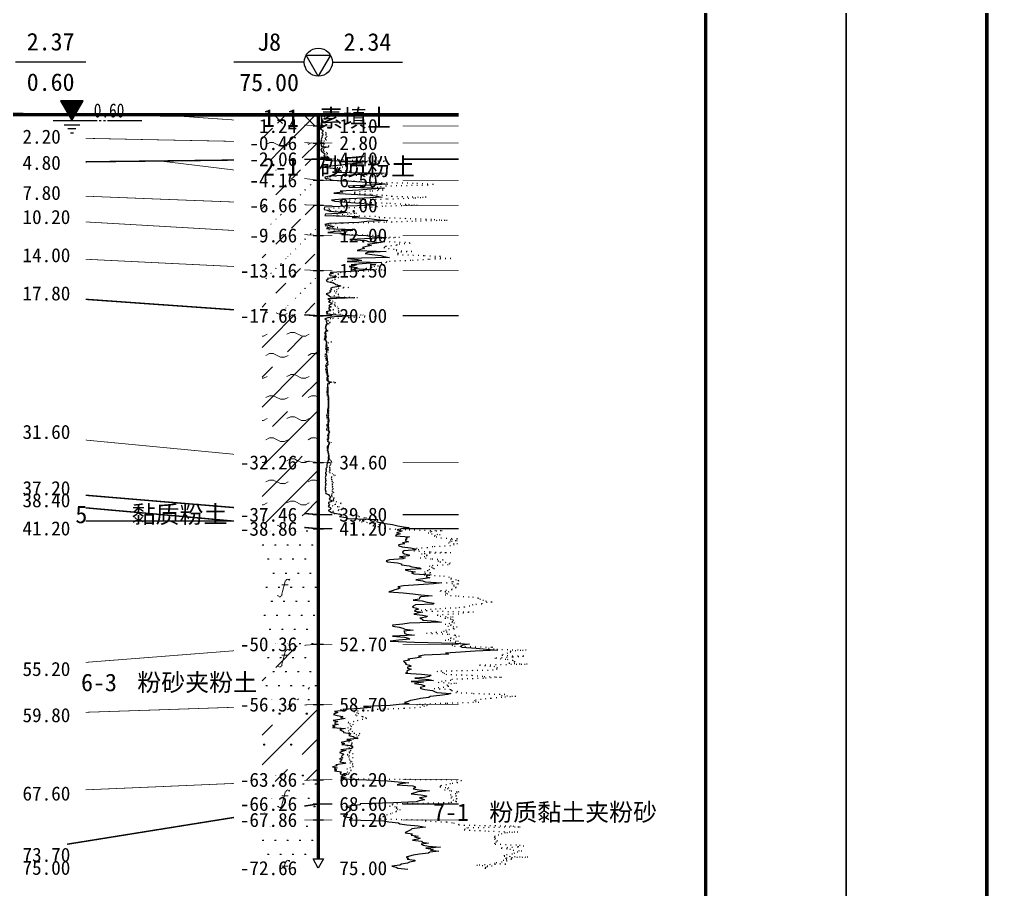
# Model space of a CAD drawing. Extents: x -37 to 3540, y -1485 to 297.
# Drawn here: x 771.1 to 911.1, y 107 to 230.7 of the extents above; entities that cross this region are included whole.
import ezdxf
from ezdxf.enums import TextEntityAlignment as Align

# ---------------------------------------------------------------- set-up
doc = ezdxf.new("R2010")
doc.units = 0
doc.linetypes.add('DOT', pattern=[6.35, 0, -6.35])
doc.layers.get('0').update_dxf_attribs({"linetype": 'CONTINUOUS'})
for name, color, linetype in [('CURVE', 200, 'CONTINUOUS'), ('FRAME', 7, 'CONTINUOUS'), ('HOLE', 41, 'CONTINUOUS'), ('STRATUM', 241, 'CONTINUOUS')]:
    doc.layers.add(name, color=color, linetype=linetype)
doc.layers.add('HATCH', color=7, linetype='CONTINUOUS', lineweight=13)
doc.styles.add('ST', font='')
doc.styles.get('ST').set_extended_font_data('SimSun')
pattern_1 = [(45, (468.7487, 0), (-4.24264, 4.24264), [10, 0]), (45, (469.8097, -3.182), (-2.12132, 6.36396), [3, -3])]
pattern_2 = [(45, (468.7487, 0), (-4.24264, 4.24264), [10, 0]), (45, (469.8097, -3.182), (-2.12132, 6.36396), [3, -3]), (26.565, (469.8228, -0.2536), (5.999823, 5.999812), [0.567, -12.849]), (0, (469.256, -0.2536), (0, 6), [0.567, -5.433]), (26.565, (467.1674, 0), (5.999823, 5.999812), [0.567, -12.849]), (0, (467.6745, 0.2536), (0, 6), [0.567, -5.433]), (153.435, (469.2558, -0.2536), (-5.999818, -5e-06), [1.134, -12.2826]), (26.565, (472.8228, 2.7464), (5.999823, 5.999812), [0.567, -12.849]), (0, (472.256, 2.7464), (0, 6), [0.567, -5.433]), (26.565, (470.1674, 3), (5.999823, 5.999812), [0.567, -12.849]), (0, (470.6745, 3.2536), (0, 6), [0.567, -5.433]), (153.435, (472.2558, 2.7464), (-5.999818, -5e-06), [1.134, -12.2826])]
pattern_3 = [(45, (468.7487, 0), (-7e-07, 6.99998), [1.97196, -7.92754]), (45, (471.5615, 2.829), (-7e-07, 6.99998), [1.99367, -7.90583]), (45, (473.816, 5.082), (-7e-07, 6.99998), [1.81361, -8.08588]), (26.56505, (468.7487, 3.5), (7, 7), [0.0965, -15.55598]), (36.8699, (469.4487, 4.2), (7, 7), [0.19775, -34.80225]), (315, (472.2487, 6.976), (6.99998, 1e-06), [0.03305, -9.86644]), (26.56505, (472.2487, 0), (7, 7), [0.14475, -15.50773]), (26.56505, (472.9487, 0.7), (7, 7), [0.10528, -15.5472]), (90, (473.299, 1.05), (-7, -5e-07), [0.02877, -6.97123]), (26.56505, (473.6487, 1.4), (7, 7), [0.09101, -31.21394]), (36.8699, (474.3487, 2.1), (7, 7), [0.11069, -34.88931]), (45, (475.0487, 2.8), (-2e-07, 6.99998), [0.10911, -9.79038]), (315, (475.663, 3.548), (6.99998, 1e-06), [0.03305, -9.86644]), (36.8699, (470.1487, 4.9), (7, 7), [0.10224, -34.89776]), (53.1301, (470.8487, 5.6), (14, 21), [0.13438, -34.86562]), (53.1301, (471.5487, 6.3), (14, 21), [0.12625, -34.87375])]
pattern_4 = [(82.875, (467.914, -1.206), (0.0003693, 10.0001764), [0.0893, -80.5337]), (143.13, (468.015, -1.2818), (-29.999964, 20.000054), [0.12627, -49.87373]), (172.875, (468.1923, -1.304), (-70.0002457, 9.9996603), [0.17857, -80.44443]), (206.565, (468.3707, -1.2147), (-9.999705, -9.999687), [0.19954, -22.16046]), (243.435, (468.46, -1.0363), (9e-06, -9.999696), [0.19954, -22.16146]), (255.964, (468.5493, -0.679), (-0.0002, -9.999501), [0.36813, -40.86287]), (255.964, (468.8593, 0.561), (-0.0002, -9.999501), [1.27838, -39.95262]), (255.964, (468.9278, 0.835), (-0.0002, -9.999501), [0.28235, -40.94865]), (216.87, (469.118, 1.0892), (-9.999982, -10.000018), [0.12627, -49.87373]), (243.435, (469.017, 1.0135), (9e-06, -9.999696), [0.19954, -22.16146]), (206.565, (469.2965, 1.1785), (-9.999705, -9.999687), [0.19954, -22.16046]), (172.875, (469.4737, 1.1563), (-70.0002457, 9.9996603), [0.17857, -80.44443]), (143.13, (469.5747, 1.0806), (-29.999964, 20.000054), [0.12627, -49.87373]), (82.875, (469.5636, 0.992), (0.0003693, 10.0001764), [0.0893, -80.5337]), (0, (468.419, 0.34), (0, 10), [0.89286, -9.10714]), (0, (468.7737, 0), (1, 2), [0, -1.75]), (0, (468.7487, 0.025), (1, 2), [0, -1.75]), (0, (468.7487, 0), (1, 2), [0, -1.75]), (0, (468.7237, 0), (1, 2), [0, -1.75]), (0, (468.7487, -0.025), (1, 2), [0, -1.75])]
pattern_5 = [(82.875, (466.9125, -2.6533), (0.000812, 22.000388), [0.1964, -177.1742]), (143.13, (467.1348, -2.82), (-65.99992, 44.00012), [0.2778, -109.7222]), (172.875, (467.5246, -2.8687), (-154.00054, 21.999253), [0.39285, -176.97775]), (206.565, (467.917, -2.672), (-21.99935, -21.9993), [0.439, -48.753]), (243.435, (468.114, -2.28), (2e-05, -21.99933), [0.439, -48.7552]), (255.964, (468.31, -1.494), (-0.00044, -21.9989), [0.8099, -89.8983]), (255.964, (468.992, 1.2344), (-0.00044, -21.9989), [2.8124, -87.8958]), (255.964, (469.1427, 1.837), (-0.00044, -21.9989), [0.6212, -90.087]), (216.87, (469.5613, 2.3963), (-21.99996, -22.00004), [0.2778, -109.7222]), (243.435, (469.339, 2.23), (2e-05, -21.99933), [0.439, -48.7552]), (206.565, (469.954, 2.593), (-21.99935, -21.9993), [0.439, -48.753]), (172.875, (470.3437, 2.544), (-154.00054, 21.999253), [0.39285, -176.97775]), (143.13, (470.566, 2.3772), (-65.99992, 44.00012), [0.2778, -109.7222]), (82.875, (470.5416, 2.1823), (0.000812, 22.000388), [0.1964, -177.1742]), (0, (468.023, 0.748), (0, 22), [1.9643, -20.0357]), (0, (468.8037, 0), (2.2, 4.4), [0, -3.85]), (0, (468.7487, 0.055), (2.2, 4.4), [0, -3.85]), (0, (468.7487, 0), (2.2, 4.4), [0, -3.85]), (0, (468.6937, 0), (2.2, 4.4), [0, -3.85]), (0, (468.7487, -0.055), (2.2, 4.4), [0, -3.85])]

# ---------------------------------------------------------------- blocks, each defined once
blk = doc.blocks.new('H_cpt_hole')
for p, q in [((-1.73, 1), (1.73, 1)), ((0, -2), (-1.73, 1)), ((1.73, 1), (0, -2))]:
    blk.add_line(p, q)
blk.add_circle((0, 0), 2)
blk = doc.blocks.new('Gwl')
blk.add_lwpolyline([(0, 0, 0, 3.22, 0), (0, 2.79, 3.22, 3.22, 0)], format="xyseb")
blk.add_lwpolyline([(0, 0), (1.61, 2.79), (-1.61, 2.79)], close=True)
for points in [[(-2.63, 0), (3.61, 0)], [(3.93, 0), (4.21, 0)], [(4.53, 0), (4.8, 0)], [(5.09, 0), (9.99, 0)], [(-1.09, -0.61), (1.16, -0.61)], [(-0.54, -1.14), (0.61, -1.14)], [(-0.19, -1.74), (0.26, -1.74)]]:
    blk.add_lwpolyline(points)
at = {"style": 'ST', "width": 0.8}
blk.add_attdef('*GWL', (3.14, 0.45), '', height=2, dxfattribs=at)

msp = doc.modelspace()

# ---------------------------------------------------------------- hatches: boundary and pattern name
at = {"layer": 'HATCH'}
h = msp.add_hatch(dxfattribs=at)
h.set_pattern_fill('FZNT', color=32, style=0)
h.set_pattern_definition(pattern_1)
h.paths.add_polyline_path([(813.62, 215.63), (805.62, 216.2), (805.62, 213.36), (813.62, 213.2)])
h.paths.add_polyline_path([(805.12, 214.89), (811.7, 214.89), (811.7, 218.53), (805.12, 218.53)], flags=9)
h.paths.add_polyline_path([(802.98, 211.71), (811.11, 211.71), (811.11, 214.64), (802.98, 214.64)], flags=9)
h.paths.add_polyline_path([(804.41, 214.14), (811.1, 214.14), (811.1, 217.06), (804.41, 217.06)], flags=9)
h = msp.add_hatch(dxfattribs=at)
h.set_pattern_fill('STT', color=50, style=0)
h.set_pattern_definition([(45, (468.7487, 0), (-2.12132, 2.12132), [10, 0]), (135, (468.7487, 0), (-2.12132, -2.12132), [10, 0])])
h.paths.add_polyline_path([(813.62, 217.2), (805.62, 217.21), (805.62, 216.2), (813.62, 215.63)])
h.paths.add_polyline_path([(805.12, 214.89), (811.7, 214.89), (811.7, 218.53), (805.12, 218.53)], flags=9)
h.paths.add_polyline_path([(804.41, 214.14), (811.1, 214.14), (811.1, 217.06), (804.41, 217.06)], flags=9)
h = msp.add_hatch(dxfattribs=at)
h.set_pattern_fill('YNFNT', color=251, style=0)
h.set_pattern_definition(pattern_2)
h.paths.add_polyline_path([(813.62, 213.2), (805.62, 213.36), (805.62, 210.82), (813.62, 210.91)])
h.paths.add_polyline_path([(805.12, 207.97), (811.7, 207.97), (811.7, 211.62), (805.12, 211.62)], flags=9)
h.paths.add_polyline_path([(802.98, 209.43), (811.11, 209.43), (811.11, 212.36), (802.98, 212.36)], flags=9)
h.paths.add_polyline_path([(802.98, 211.71), (811.11, 211.71), (811.11, 214.64), (802.98, 214.64)], flags=9)
h = msp.add_hatch(dxfattribs=at)
h.set_pattern_fill('SZFT', color=52, style=0)
h.set_pattern_definition(pattern_3)
h.paths.add_polyline_path([(813.62, 210.91), (805.62, 210.82), (805.62, 208.89), (813.62, 207.91)])
h.paths.add_polyline_path([(805.12, 207.97), (811.7, 207.97), (811.7, 211.62), (805.12, 211.62)], flags=9)
h.paths.add_polyline_path([(802.98, 206.43), (811.11, 206.43), (811.11, 209.36), (802.98, 209.36)], flags=9)
h.paths.add_polyline_path([(802.98, 209.43), (811.11, 209.43), (811.11, 212.36), (802.98, 212.36)], flags=9)
h = msp.add_hatch(dxfattribs=at)
h.set_pattern_fill('SZFT', color=52, style=0)
h.set_pattern_definition(pattern_3)
h.paths.add_polyline_path([(813.62, 207.91), (805.62, 208.89), (805.62, 204.66), (813.62, 204.34)])
h.paths.add_polyline_path([(805.12, 207.97), (811.7, 207.97), (811.7, 211.62), (805.12, 211.62)], flags=9)
h.paths.add_polyline_path([(802.98, 202.85), (811.11, 202.85), (811.11, 205.79), (802.98, 205.79)], flags=9)
h.paths.add_polyline_path([(802.98, 206.43), (811.11, 206.43), (811.11, 209.36), (802.98, 209.36)], flags=9)
h = msp.add_hatch(dxfattribs=at)
h.set_pattern_fill('SZFT', color=52, style=0)
h.set_pattern_definition(pattern_3)
h.paths.add_polyline_path([(813.62, 204.34), (805.62, 204.66), (805.62, 200.52), (813.62, 200.06)])
h.paths.add_polyline_path([(802.98, 198.57), (811.11, 198.57), (811.11, 201.5), (802.98, 201.5)], flags=9)
h.paths.add_polyline_path([(802.98, 202.85), (811.11, 202.85), (811.11, 205.79), (802.98, 205.79)], flags=9)
h = msp.add_hatch(dxfattribs=at)
h.set_pattern_fill('SZFT', color=52, style=0)
h.set_pattern_definition(pattern_3)
h.paths.add_polyline_path([(813.62, 200.06), (805.62, 200.52), (805.62, 195.45), (813.62, 195.06)])
h.paths.add_polyline_path([(801.55, 193.57), (811.11, 193.57), (811.11, 196.5), (801.55, 196.5)], flags=9)
h.paths.add_polyline_path([(802.98, 198.57), (811.11, 198.57), (811.11, 201.5), (802.98, 201.5)], flags=9)
h = msp.add_hatch(dxfattribs=at)
h.set_pattern_fill('SZFT', color=52, style=0)
h.set_pattern_definition(pattern_3)
h.paths.add_polyline_path([(813.62, 195.06), (805.62, 195.45), (805.62, 189.2), (813.62, 188.63)])
h.paths.add_polyline_path([(801.55, 187.14), (811.11, 187.14), (811.11, 190.07), (801.55, 190.07)], flags=9)
h.paths.add_polyline_path([(801.55, 193.57), (811.11, 193.57), (811.11, 196.5), (801.55, 196.5)], flags=9)
h = msp.add_hatch(dxfattribs=at)
h.set_pattern_fill('YNFNT', color=251, style=0)
h.set_pattern_definition(pattern_2)
h.paths.add_polyline_path([(813.62, 188.63), (805.62, 189.2), (805.62, 168.54), (813.62, 167.77)])
h.paths.add_polyline_path([(801.55, 166.28), (811.11, 166.28), (811.11, 169.22), (801.55, 169.22)], flags=9)
h.paths.add_polyline_path([(801.55, 187.14), (811.11, 187.14), (811.11, 190.07), (801.55, 190.07)], flags=9)
h = msp.add_hatch(dxfattribs=at)
h.set_pattern_fill('YNNT', color=251, style=0)
h.set_pattern_definition([(45, (468.7487, 0), (-2.12132, 2.12132), [10, 0]), (26.565, (469.8228, -0.2536), (5.999823, 5.999812), [0.567, -12.849]), (0, (469.256, -0.2536), (0, 6), [0.567, -5.433]), (26.565, (467.1674, 0), (5.999823, 5.999812), [0.567, -12.849]), (0, (467.6745, 0.2536), (0, 6), [0.567, -5.433]), (153.435, (469.2558, -0.2536), (-5.999818, -5e-06), [1.134, -12.2826]), (26.565, (472.8228, 2.7464), (5.999823, 5.999812), [0.567, -12.849]), (0, (472.256, 2.7464), (0, 6), [0.567, -5.433]), (26.565, (470.1674, 3), (5.999823, 5.999812), [0.567, -12.849]), (0, (470.6745, 3.2536), (0, 6), [0.567, -5.433]), (153.435, (472.2558, 2.7464), (-5.999818, -5e-06), [1.134, -12.2826])])
h.paths.add_polyline_path([(813.62, 167.77), (805.62, 168.54), (805.62, 161.01), (813.62, 160.34)])
h.paths.add_polyline_path([(801.55, 158.85), (811.11, 158.85), (811.11, 161.79), (801.55, 161.79)], flags=9)
h.paths.add_polyline_path([(801.55, 166.28), (811.11, 166.28), (811.11, 169.22), (801.55, 169.22)], flags=9)
h = msp.add_hatch(dxfattribs=at)
h.set_pattern_fill('FZNT', color=32, style=0)
h.set_pattern_definition(pattern_1)
h.paths.add_polyline_path([(813.62, 160.34), (805.62, 161.01), (805.62, 159.06), (813.62, 158.34)])
h.paths.add_polyline_path([(801.55, 156.85), (811.11, 156.85), (811.11, 159.79), (801.55, 159.79)], flags=9)
h.paths.add_polyline_path([(801.55, 158.85), (811.11, 158.85), (811.11, 161.79), (801.55, 161.79)], flags=9)
h = msp.add_hatch(dxfattribs=at)
h.set_pattern_fill('FS', color=142, style=0)
h.set_pattern_definition(pattern_4)
h.paths.add_polyline_path([(813.62, 158.34), (805.62, 159.06), (805.62, 141.29), (813.62, 141.91)])
h.paths.add_polyline_path([(801.55, 140.43), (811.11, 140.43), (811.11, 143.36), (801.55, 143.36)], flags=9)
h.paths.add_polyline_path([(801.55, 156.85), (811.11, 156.85), (811.11, 159.79), (801.55, 159.79)], flags=9)
h = msp.add_hatch(dxfattribs=at)
h.set_pattern_fill('FS', color=142, style=0)
h.set_pattern_definition(pattern_4)
h.paths.add_polyline_path([(813.62, 141.91), (805.62, 141.29), (805.62, 133.07), (813.62, 133.34)])
h.paths.add_polyline_path([(801.55, 131.85), (811.11, 131.85), (811.11, 134.79), (801.55, 134.79)], flags=9)
h.paths.add_polyline_path([(801.55, 140.43), (811.11, 140.43), (811.11, 143.36), (801.55, 143.36)], flags=9)
h = msp.add_hatch(dxfattribs=at)
h.set_pattern_fill('SZFT', color=142, scale=2.2, style=0)
h.set_pattern_definition([(45, (468.749, 0), (-2e-06, 15.39996), [4.3383, -17.4406]), (45, (474.937, 6.223), (-2e-06, 15.39996), [4.3861, -17.3928]), (45, (479.897, 11.181), (-2e-06, 15.39996), [3.98994, -17.78894]), (26.565, (468.749, 7.7), (15.4, 15.4), [0.2123, -34.22315]), (36.8699, (470.2887, 9.24), (15.4, 15.4), [0.43504, -76.56496]), (315, (476.449, 15.347), (15.39996, 3e-06), [0.0727, -21.7062]), (26.565, (476.449, 0), (15.4, 15.4), [0.31845, -34.117]), (26.565, (477.989, 1.54), (15.4, 15.4), [0.2316, -34.20383]), (90, (478.759, 2.31), (-15.4, -1e-06), [0.0633, -15.3367]), (26.565, (479.529, 3.08), (15.4, 15.4), [0.2002, -68.6707]), (36.8699, (481.0687, 4.62), (15.4, 15.4), [0.2435, -76.7565]), (45, (482.609, 6.16), (-5e-07, 15.39996), [0.24005, -21.53884]), (315, (483.96, 7.805), (15.39996, 3e-06), [0.0727, -21.7062]), (36.8699, (471.8287, 10.78), (15.4, 15.4), [0.22493, -76.77507]), (53.1301, (473.3687, 12.32), (30.8, 46.2), [0.29564, -76.70436]), (53.1301, (474.9087, 13.86), (30.8, 46.2), [0.27774, -76.72226])])
h.paths.add_polyline_path([(813.62, 141.91), (805.62, 141.29), (805.62, 133.07), (813.62, 133.34)])
h.paths.add_polyline_path([(801.55, 131.85), (811.11, 131.85), (811.11, 134.79), (801.55, 134.79)], flags=9)
h.paths.add_polyline_path([(801.55, 140.43), (811.11, 140.43), (811.11, 143.36), (801.55, 143.36)], flags=9)
h = msp.add_hatch(dxfattribs=at)
h.set_pattern_fill('FZNT', color=32, style=0)
h.set_pattern_definition(pattern_1)
h.paths.add_polyline_path([(813.62, 133.34), (805.62, 133.07), (805.62, 122.28), (813.62, 122.63)])
h.paths.add_polyline_path([(801.55, 121.14), (811.11, 121.14), (811.11, 124.07), (801.55, 124.07)], flags=9)
h.paths.add_polyline_path([(801.55, 131.85), (811.11, 131.85), (811.11, 134.79), (801.55, 134.79)], flags=9)
h = msp.add_hatch(dxfattribs=at)
h.set_pattern_fill('FS', color=32, scale=2.2, style=0)
h.set_pattern_definition(pattern_5)
h.paths.add_polyline_path([(813.62, 133.34), (805.62, 133.07), (805.62, 122.28), (813.62, 122.63)])
h.paths.add_polyline_path([(801.55, 121.14), (811.11, 121.14), (811.11, 124.07), (801.55, 124.07)], flags=9)
h.paths.add_polyline_path([(801.55, 131.85), (811.11, 131.85), (811.11, 134.79), (801.55, 134.79)], flags=9)
h = msp.add_hatch(dxfattribs=at)
h.set_pattern_fill('FS', color=142, style=0)
h.set_pattern_definition(pattern_4)
h.paths.add_polyline_path([(813.62, 122.63), (805.62, 122.28), (805.62, 117.92), (813.62, 119.2)])
h.paths.add_polyline_path([(805.12, 115.06), (811.7, 115.06), (811.7, 118.7), (805.12, 118.7)], flags=9)
h.paths.add_polyline_path([(801.55, 117.71), (811.11, 117.71), (811.11, 120.64), (801.55, 120.64)], flags=9)
h.paths.add_polyline_path([(801.55, 121.14), (811.11, 121.14), (811.11, 124.07), (801.55, 124.07)], flags=9)
h = msp.add_hatch(dxfattribs=at)
h.set_pattern_fill('FS', color=32, scale=2.2, style=0)
h.set_pattern_definition(pattern_5)
h.paths.add_polyline_path([(813.62, 119.2), (805.62, 117.92), (805.62, 116.92), (813.62, 116.92)])
h.paths.add_polyline_path([(805.12, 115.06), (811.7, 115.06), (811.7, 118.7), (805.12, 118.7)], flags=9)
h.paths.add_polyline_path([(801.55, 115.43), (811.11, 115.43), (811.11, 118.36), (801.55, 118.36)], flags=9)
h.paths.add_polyline_path([(801.55, 117.71), (811.11, 117.71), (811.11, 120.64), (801.55, 120.64)], flags=9)
h = msp.add_hatch(dxfattribs=at)
h.set_pattern_fill('FS', color=142, style=0)
h.set_pattern_definition(pattern_4)
h.paths.add_polyline_path([(813.62, 116.92), (805.62, 116.92), (805.62, 110.06), (813.62, 110.06), (812.87, 111.36), (813.62, 111.36)])
h.paths.add_polyline_path([(805.12, 115.06), (811.7, 115.06), (811.7, 118.7), (805.12, 118.7)], flags=9)
h.paths.add_polyline_path([(801.55, 108.57), (811.11, 108.57), (811.11, 111.5), (801.55, 111.5)], flags=9)
h.paths.add_polyline_path([(801.55, 115.43), (811.11, 115.43), (811.11, 118.36), (801.55, 118.36)], flags=9)

# ---------------------------------------------------------------- linework, layer by layer
at = {"layer": 'CURVE', "color": 30, "linetype": 'Continuous'}
msp.add_lwpolyline([(814.09, 216.91), (814.03, 216.77), (814.08, 216.63), (814.23, 216.49), (814.04, 216.34), (814.36, 216.2), (814.18, 216.06), (814, 215.92), (814.19, 215.77), (814.35, 215.63), (814.13, 215.49), (813.83, 215.34), (813.95, 215.2), (814.16, 215.06), (814.27, 214.91), (814.24, 214.77), (814.14, 214.63), (814.27, 214.49), (814.26, 214.34), (814.11, 214.2), (814.15, 214.06), (814.13, 213.92), (814.02, 213.77), (814.06, 213.63), (813.98, 213.49), (813.96, 213.34), (814.1, 213.2), (813.98, 213.06), (814.05, 212.91), (814.01, 212.77), (815.07, 212.63), (814.13, 212.49), (814.02, 212.34), (813.99, 212.2), (814.08, 212.06), (814.26, 211.91), (814.46, 211.77), (814.59, 211.63), (814.45, 211.49), (814.41, 211.34), (814.98, 211.2), (814.88, 211.06), (814.82, 210.91), (814.64, 210.77), (817.45, 210.63), (819.17, 210.49), (819.9, 210.34), (817.68, 210.2), (816.97, 210.06), (815.17, 209.92), (814.33, 209.77), (815.75, 209.63), (816.43, 209.49), (815.91, 209.34), (816.99, 209.2), (815.66, 209.06), (823.01, 208.91), (820.16, 208.77), (818.36, 208.63), (815.22, 208.49), (814.56, 208.34), (814.59, 208.2), (815.39, 208.06), (815.29, 207.91), (818.4, 207.77), (820.51, 207.63), (822.29, 207.49), (823.52, 207.34), (821.02, 207.2), (817.85, 207.06), (818, 206.92), (823.02, 206.77), (821.18, 206.63), (819.32, 206.49), (816.72, 206.34), (817.12, 206.2), (815.83, 206.06), (818.29, 205.91), (821.11, 205.77), (821.98, 205.63), (822.7, 205.49), (820.14, 205.34), (816.97, 205.2), (815.52, 205.06), (815.96, 204.91), (817.62, 204.77), (819.52, 204.63), (821.24, 204.49), (821.82, 204.34), (817.83, 204.2), (814.49, 204.06), (814.48, 203.91), (814.44, 203.77), (814.87, 203.63), (815.23, 203.49), (817.72, 203.34), (816.46, 203.2), (814.66, 203.06), (814.56, 202.91), (819.32, 202.77), (818.45, 202.63), (820.51, 202.49), (821.92, 202.34), (823.52, 202.2), (820.52, 202.06), (819.39, 201.92), (815.16, 201.77), (814.56, 201.63), (815.26, 201.49), (815.88, 201.34), (815.11, 201.2), (814.81, 201.06), (818.6, 200.92), (818.42, 200.77), (816.06, 200.63), (814.99, 200.49), (817.56, 200.34), (816.92, 200.2), (820.48, 200.06), (821.25, 199.91), (823.31, 199.77), (821.23, 199.63), (818.11, 199.49), (820.37, 199.34), (820.78, 199.2), (822.58, 199.06), (821.64, 198.91), (820.64, 198.77), (821.21, 198.63), (820.46, 198.49), (819.9, 198.34), (820.22, 198.2), (819.64, 198.06), (819.15, 197.91), (823.29, 197.77), (820.65, 197.63), (820.3, 197.49), (821.22, 197.34), (822.54, 197.2), (822.93, 197.06), (823.77, 196.92), (817.78, 196.77), (819.24, 196.63), (819.8, 196.49), (817.74, 196.34), (822.65, 196.2), (820.42, 196.06), (818.79, 195.92), (818.9, 195.77), (818.02, 195.63), (819.16, 195.49), (818.66, 195.34), (820.96, 195.2), (819.98, 195.06), (818.21, 194.91), (815.29, 194.77), (815.73, 194.63), (815.19, 194.49), (815.31, 194.34), (816.21, 194.2), (816.02, 194.06), (814.93, 193.92), (814.97, 193.77), (814.74, 193.63), (814.89, 193.49), (815.55, 193.34), (815.92, 193.2), (816.08, 193.06), (816.82, 192.91), (816.61, 192.77), (815.65, 192.63), (815.37, 192.49), (815.5, 192.34), (815.23, 192.2), (815.4, 192.06), (815.23, 191.91), (814.75, 191.77), (815, 191.63), (815.14, 191.49), (815.38, 191.34), (818.7, 191.2), (814.97, 191.06), (815.25, 190.92), (815.29, 190.77), (815.06, 190.63), (815.45, 190.49), (815.58, 190.34), (815.25, 190.2), (815.1, 190.06), (815.44, 189.91), (815.12, 189.77), (815.11, 189.63), (815.34, 189.49), (815.25, 189.34), (814.76, 189.2), (814.98, 189.06), (814.79, 188.92), (816.19, 188.77), (819, 188.63), (815.95, 188.49), (815, 188.34), (814.55, 188.2), (814.77, 188.06), (814.75, 187.91), (814.79, 187.77), (814.78, 187.63), (815, 187.49), (814.75, 187.34), (814.67, 187.2), (814.7, 187.06), (814.66, 186.91), (814.71, 186.77), (814.75, 186.63), (814.97, 186.49), (814.62, 186.34), (814.67, 186.2), (814.71, 186.06), (814.66, 185.92), (814.69, 185.77), (814.72, 185.63), (814.66, 185.49), (814.64, 185.34), (814.64, 185.2), (814.68, 185.06), (814.78, 184.91), (814.8, 184.77), (814.68, 184.63), (814.79, 184.49), (814.83, 184.34), (814.75, 184.2), (815.08, 184.06), (814.7, 183.92), (815.06, 183.77), (814.76, 183.63), (814.79, 183.49), (814.81, 183.34), (814.75, 183.2), (814.78, 183.06), (814.84, 182.91), (814.83, 182.77), (814.86, 182.63), (814.9, 182.49), (814.87, 182.34), (814.9, 182.2), (815.03, 182.06), (814.84, 181.91), (814.96, 181.77), (814.97, 181.63), (814.86, 181.49), (814.74, 181.34), (814.9, 181.2), (814.86, 181.06), (814.87, 180.92), (814.89, 180.77), (814.9, 180.63), (814.92, 180.49), (814.92, 180.34), (814.92, 180.2), (815.1, 180.06), (814.94, 179.91), (814.98, 179.77), (814.98, 179.63), (814.98, 179.49), (814.98, 179.34), (815.55, 179.2), (815.01, 179.06), (814.93, 178.92), (814.92, 178.77), (814.94, 178.63), (814.98, 178.49), (815, 178.34), (814.99, 178.2), (815, 178.06), (814.98, 177.91), (815, 177.77), (814.99, 177.63), (814.94, 177.49), (815.07, 177.34), (815, 177.2), (815.08, 177.06), (815.08, 176.91), (815.07, 176.77), (815.06, 176.63), (815.07, 176.49), (815.07, 176.34), (815.09, 176.2), (815.09, 176.06), (815.09, 175.92), (815.06, 175.77), (815.07, 175.63), (815.06, 175.49), (815.04, 175.34), (815.07, 175.2), (815.08, 175.06), (815.03, 174.91), (815.08, 174.77), (815.03, 174.63), (815.06, 174.49), (815, 174.34), (815.05, 174.2), (815.07, 174.06), (815.09, 173.92), (815.13, 173.77), (815.13, 173.63), (815.07, 173.49), (815.05, 173.34), (815.07, 173.2), (815.05, 173.06), (815.05, 172.91), (815.08, 172.77), (815.06, 172.63), (815.07, 172.49), (815.04, 172.34), (815.21, 172.2), (815.1, 172.06), (815.1, 171.91), (815.03, 171.77), (815.1, 171.63), (815.05, 171.49), (815.09, 171.34), (815.09, 171.2), (815.05, 171.06), (815, 170.91), (814.98, 170.77), (815.17, 170.63), (815.11, 170.49), (815.09, 170.34), (815.06, 170.2), (815.04, 170.06), (815.01, 169.92), (814.97, 169.77), (814.98, 169.63), (814.92, 169.49), (815.04, 169.34), (815, 169.2), (815.09, 169.06), (815.04, 168.92), (815.11, 168.77), (815.09, 168.63), (815.02, 168.49), (815.03, 168.34), (815.23, 168.2), (815.04, 168.06), (814.94, 167.91), (815.04, 167.77), (814.87, 167.63), (814.86, 167.49), (814.83, 167.34), (814.82, 167.2), (814.84, 167.06), (814.71, 166.91), (814.73, 166.77), (814.71, 166.63), (814.78, 166.49), (814.65, 166.34), (814.66, 166.2), (814.76, 166.06), (814.7, 165.91), (814.65, 165.77), (814.61, 165.63), (814.66, 165.49), (814.64, 165.34), (814.69, 165.2), (814.67, 165.06), (814.62, 164.92), (814.75, 164.77), (814.67, 164.63), (814.67, 164.49), (814.6, 164.34), (814.67, 164.2), (814.61, 164.06), (814.62, 163.92), (814.63, 163.77), (814.71, 163.63), (814.65, 163.49), (814.71, 163.34), (815.08, 163.2), (815.19, 163.06), (815.32, 162.91), (815.29, 162.77), (815.23, 162.63), (815.19, 162.49), (815.56, 162.34), (815.55, 162.2), (815.07, 162.06), (815.06, 161.91), (815.21, 161.77), (815.13, 161.63), (815.05, 161.49), (815.31, 161.34), (815.45, 161.2), (815.31, 161.06), (815.01, 160.91), (815.29, 160.77), (815.52, 160.63), (816.19, 160.49), (816.91, 160.34), (816.92, 160.2), (816.63, 160.06), (817.59, 159.92), (817.83, 159.77), (822.1, 159.63), (821.98, 159.49), (821.97, 159.34), (822.71, 159.2), (823.15, 159.06), (824.2, 158.92), (824.96, 158.77), (825.74, 158.63), (826.53, 158.49), (825.47, 158.34), (824.86, 158.2), (825.57, 158.06), (825.24, 157.91), (824.77, 157.77), (825.25, 157.63), (824.79, 157.49), (824.62, 157.34), (826.58, 157.2), (826.07, 157.06), (826.26, 156.91), (826.04, 156.77), (826.01, 156.63), (826.45, 156.49), (825.62, 156.34), (825.9, 156.2), (825.03, 156.06), (825.08, 155.91), (825.57, 155.77), (826.74, 155.63), (827.43, 155.49), (827.53, 155.34), (825.85, 155.2), (825.62, 155.06), (825.66, 154.92), (825.91, 154.77), (826.57, 154.63), (826.56, 154.49), (825.2, 154.34), (825.99, 154.2), (825.63, 154.06), (823.76, 153.92), (823.3, 153.77), (823.47, 153.63), (824.91, 153.49), (825.46, 153.34), (825.44, 153.2), (826.53, 153.06), (826.91, 152.91), (828.04, 152.77), (828.28, 152.63), (825.98, 152.49), (826.46, 152.34), (827.4, 152.2), (826.89, 152.06), (827.23, 151.91), (829.67, 151.77), (829, 151.63), (829.02, 151.49), (829.51, 151.34), (828.48, 151.2), (827.51, 151.06), (828.52, 150.91), (828.83, 150.77), (831.2, 150.63), (830.03, 150.49), (827.88, 150.34), (825.74, 150.2), (824.93, 150.06), (825.25, 149.92), (825.04, 149.77), (824.51, 149.63), (824.13, 149.49), (823.65, 149.34), (825.7, 149.2), (827.07, 149.06), (828.21, 148.92), (829.83, 148.77), (828.23, 148.63), (828.04, 148.49), (828, 148.34), (827.12, 148.2), (828.4, 148.06), (829.13, 147.91), (830.13, 147.77), (829.96, 147.63), (827.47, 147.49), (827.14, 147.34), (827.04, 147.2), (827.58, 147.06), (827.89, 146.91), (827.4, 146.77), (827.29, 146.63), (828.49, 146.49), (827.68, 146.34), (827.23, 146.2), (828.43, 146.06), (829.14, 145.91), (828.94, 145.77), (828.07, 145.63), (828.39, 145.49), (828.51, 145.34), (830.34, 145.2), (831.15, 145.06), (826.53, 144.92), (825.64, 144.77), (824.16, 144.63), (824.24, 144.49), (825.12, 144.34), (825.64, 144.2), (825.96, 144.06), (827.14, 143.92), (825.8, 143.77), (825.95, 143.63), (825.85, 143.49), (826.18, 143.34), (827.33, 143.2), (824.17, 143.06), (825.89, 142.91), (826.43, 142.77), (826.67, 142.63), (825.1, 142.49), (823.87, 142.34), (827.29, 142.2), (833.03, 142.06), (835.16, 141.91), (834.2, 141.77), (833.92, 141.63), (834.06, 141.49), (836.07, 141.34), (837.57, 141.2), (839.17, 141.06), (835.95, 140.91), (833.88, 140.77), (831.73, 140.63), (832.14, 140.49), (828.69, 140.34), (827.9, 140.2), (828.26, 140.06), (827.42, 139.92), (826.38, 139.77), (826.61, 139.63), (825.73, 139.49), (825.9, 139.34), (826.15, 139.2), (826.03, 139.06), (826.59, 138.92), (826.85, 138.77), (826.3, 138.63), (826.33, 138.49), (826.85, 138.34), (826.47, 138.2), (826.24, 138.06), (826.29, 137.91), (826.02, 137.77), (828.3, 137.63), (829.68, 137.49), (829.38, 137.34), (828.72, 137.2), (827.38, 137.06), (829.37, 136.91), (830.01, 136.77), (826.82, 136.63), (828.59, 136.49), (827.31, 136.34), (828.27, 136.2), (828.69, 136.06), (828.77, 135.91), (828.12, 135.77), (828.21, 135.63), (828.76, 135.49), (829.89, 135.34), (830.18, 135.2), (830.49, 135.06), (832.46, 134.92), (832.01, 134.77), (830.93, 134.63), (829.54, 134.49), (829.34, 134.34), (828.18, 134.2), (827.56, 134.06), (826.73, 133.92), (826.43, 133.77), (825.9, 133.63), (826.55, 133.49), (825.15, 133.34), (823.84, 133.2), (820.07, 133.06), (821.1, 132.91), (819.57, 132.77), (817.09, 132.63), (817.27, 132.49), (815.93, 132.34), (816.39, 132.2), (816.03, 132.06), (815.79, 131.91), (816.33, 131.77), (817.11, 131.63), (816.8, 131.49), (817.43, 131.34), (816.68, 131.2), (815.76, 131.06), (816.41, 130.91), (815.98, 130.77), (815.96, 130.63), (816.43, 130.49), (815.64, 130.34), (815.99, 130.2), (815.62, 130.06), (817.49, 129.92), (816.68, 129.77), (816.94, 129.63), (817.23, 129.49), (817.19, 129.34), (818.21, 129.2), (818.18, 129.06), (817.98, 128.92), (818.6, 128.77), (818.8, 128.63), (819.21, 128.49), (817.66, 128.34), (818.37, 128.2), (817.49, 128.06), (816.86, 127.92), (817.33, 127.77), (816.98, 127.63), (818.37, 127.49), (818.42, 127.34), (818.52, 127.2), (818.35, 127.06), (816.83, 126.91), (817.59, 126.77), (817, 126.63), (816.63, 126.49), (817.18, 126.34), (817.19, 126.2), (816.98, 126.06), (816.92, 125.91), (817.1, 125.77), (816.64, 125.63), (817.02, 125.49), (816.81, 125.34), (816.69, 125.2), (817.52, 125.06), (817.39, 124.92), (816.1, 124.77), (816.31, 124.63), (815.64, 124.49), (816.33, 124.34), (815.86, 124.2), (816.21, 124.06), (815.95, 123.91), (816.91, 123.77), (816.79, 123.63), (816.73, 123.49), (817.38, 123.34), (817.44, 123.2), (816.85, 123.06), (817.61, 122.92), (816.83, 122.77), (820.46, 122.63), (823.48, 122.49), (824.97, 122.34), (826.52, 122.2), (825.29, 122.06), (824.84, 121.92), (827.09, 121.77), (827.44, 121.63), (827.38, 121.49), (827.14, 121.34), (828, 121.2), (829.43, 121.06), (827.78, 120.91), (827.34, 120.77), (826.82, 120.63), (828.21, 120.49), (829, 120.34), (828.99, 120.2), (828.04, 120.06), (828.45, 119.92), (828.74, 119.77), (827.98, 119.63), (827.53, 119.49), (824.34, 119.34), (819.59, 119.2), (819.6, 119.06), (818.4, 118.91), (817.53, 118.77), (818.3, 118.63), (818.04, 118.49), (818.15, 118.34), (818.07, 118.2), (817.91, 118.06), (817.65, 117.92), (817.59, 117.77), (817.45, 117.63), (817.21, 117.49), (817.38, 117.34), (818.39, 117.2), (818.4, 117.06), (818.03, 116.92), (822.95, 116.77), (823.65, 116.63), (825.04, 116.49), (825.22, 116.34), (826.2, 116.2), (827.82, 116.06), (828.87, 115.91), (828.08, 115.77), (826.92, 115.63), (826.81, 115.49), (826.41, 115.34), (826.14, 115.2), (825.98, 115.06), (827.04, 114.92), (826.85, 114.77), (827.82, 114.63), (827.32, 114.49), (828.14, 114.34), (827.79, 114.2), (827.05, 114.06), (828.3, 113.91), (828.41, 113.77), (829.29, 113.63), (828.25, 113.49), (828.56, 113.34), (829.3, 113.2), (830.99, 113.06), (828.94, 112.92), (829.96, 112.77), (829.57, 112.63), (830.78, 112.49), (829.51, 112.34), (829.31, 112.2), (828.01, 112.06), (827.12, 111.92), (826.59, 111.77), (826.12, 111.63), (826.47, 111.49), (826.28, 111.34), (827.38, 111.2), (827.35, 111.06), (826.58, 110.91), (826.34, 110.77), (825.44, 110.63), (825.23, 110.49), (824.07, 110.34), (824.71, 110.2), (824.94, 110.06), (826.36, 109.92)], dxfattribs=at)
at = {"layer": 'CURVE', "color": 100, "linetype": 'DOT', "ltscale": 0.1}
msp.add_lwpolyline([(814.51, 216.91), (814.17, 216.77), (814.02, 216.63), (814.11, 216.49), (814.33, 216.34), (814.07, 216.2), (814.02, 216.06), (814.09, 215.92), (814.03, 215.77), (813.98, 215.63), (814.07, 215.49), (814.02, 215.34), (813.94, 215.2), (814.21, 215.06), (814.28, 214.91), (814.67, 214.77), (814.73, 214.63), (814.69, 214.49), (814.68, 214.34), (814.89, 214.2), (814.78, 214.06), (814.62, 213.92), (814.6, 213.77), (814.81, 213.63), (814.5, 213.49), (814.22, 213.34), (814.52, 213.2), (814.46, 213.06), (814.28, 212.91), (815.19, 212.77), (814.68, 212.63), (814.46, 212.49), (814.36, 212.34), (814.29, 212.2), (814.39, 212.06), (814.75, 211.91), (814.88, 211.77), (814.9, 211.63), (814.68, 211.49), (814.83, 211.34), (815.13, 211.2), (815.06, 211.06), (816.32, 210.91), (817.7, 210.77), (823.15, 210.63), (819.62, 210.49), (822.36, 210.34), (821.54, 210.2), (820.07, 210.06), (819.84, 209.92), (817.12, 209.77), (816.07, 209.63), (816.6, 209.49), (815.99, 209.34), (818.05, 209.2), (817.54, 209.06), (821.62, 208.91), (823.45, 208.77), (821.3, 208.63), (816.09, 208.49), (814.96, 208.34), (814.71, 208.2), (814.71, 208.06), (815.64, 207.91), (818.71, 207.77), (821.13, 207.63), (827.65, 207.49), (829.98, 207.34), (829.2, 207.2), (823.29, 207.06), (821.99, 206.92), (822.9, 206.77), (822.14, 206.63), (822.83, 206.49), (821.07, 206.34), (818.82, 206.2), (818.75, 206.06), (821.17, 205.91), (823.29, 205.77), (824.06, 205.63), (828.95, 205.49), (827.26, 205.34), (823.32, 205.2), (816.68, 205.06), (817.24, 204.91), (820.39, 204.77), (823.79, 204.63), (826.47, 204.49), (827.7, 204.34), (822.77, 204.2), (821.01, 204.06), (815.11, 203.91), (815.13, 203.77), (815.33, 203.63), (816.68, 203.49), (817.97, 203.34), (819.04, 203.2), (817.84, 203.06), (815.77, 202.91), (822.23, 202.77), (822.28, 202.63), (825.96, 202.49), (830.09, 202.34), (831.95, 202.2), (827.05, 202.06), (823.04, 201.92), (816.91, 201.77), (815.19, 201.63), (814.62, 201.49), (814.85, 201.34), (816.42, 201.2), (815.78, 201.06), (815.11, 200.92), (816.52, 200.77), (817.67, 200.63), (817.6, 200.49), (816.67, 200.34), (817.66, 200.2), (822.18, 200.06), (822.29, 199.91), (825.16, 199.77), (822.69, 199.63), (821.04, 199.49), (822.35, 199.34), (822.98, 199.2), (826.53, 199.06), (826.68, 198.91), (824.79, 198.77), (824.77, 198.63), (823.16, 198.49), (822.97, 198.34), (823.61, 198.2), (824.77, 198.06), (824.69, 197.91), (826.95, 197.77), (824.89, 197.63), (824.97, 197.49), (824.88, 197.34), (828.75, 197.2), (830.99, 197.06), (830.22, 196.92), (832.49, 196.77), (829.32, 196.63), (826.79, 196.49), (823.33, 196.34), (823.3, 196.2), (822.57, 196.06), (822.86, 195.92), (822.9, 195.77), (821.63, 195.63), (821.27, 195.49), (820.35, 195.34), (822.56, 195.2), (823.04, 195.06), (818.97, 194.91), (816.83, 194.77), (816.42, 194.63), (816.51, 194.49), (816.06, 194.34), (815.83, 194.2), (816.5, 194.06), (815.93, 193.92), (816, 193.77), (815.65, 193.63), (815.38, 193.49), (815.73, 193.34), (815.92, 193.2), (816.32, 193.06), (816.47, 192.91), (816.46, 192.77), (817.93, 192.63), (816.52, 192.49), (816.3, 192.34), (815.89, 192.2), (816.21, 192.06), (816.09, 191.91), (816.42, 191.77), (816.56, 191.63), (815.83, 191.49), (816.52, 191.34), (819.21, 191.2), (815.61, 191.06), (815.2, 190.92), (815.74, 190.77), (815.62, 190.63), (816.01, 190.49), (815.89, 190.34), (815.94, 190.2), (815.99, 190.06), (816.29, 189.91), (816.45, 189.77), (816.51, 189.63), (815.67, 189.49), (816.51, 189.34), (816.52, 189.2), (816.56, 189.06), (815.22, 188.92), (819.94, 188.77), (820.18, 188.63), (821.73, 188.49), (817.96, 188.34), (815.42, 188.2), (814.91, 188.06), (815.01, 187.91), (815.24, 187.77), (815.26, 187.63), (815.11, 187.49), (814.82, 187.34), (814.72, 187.2), (814.66, 187.06), (814.55, 186.91), (814.74, 186.77), (814.75, 186.63), (814.69, 186.49), (814.63, 186.34), (814.48, 186.2), (814.66, 186.06), (814.59, 185.92), (814.53, 185.77), (814.55, 185.63), (814.5, 185.49), (814.48, 185.34), (814.44, 185.2), (814.67, 185.06), (815.5, 184.91), (815.06, 184.77), (814.78, 184.63), (814.76, 184.49), (814.67, 184.34), (814.81, 184.2), (814.66, 184.06), (814.62, 183.92), (814.83, 183.77), (814.68, 183.63), (815.05, 183.49), (814.81, 183.34), (814.6, 183.2), (814.58, 183.06), (814.55, 182.91), (814.7, 182.77), (814.66, 182.63), (814.72, 182.49), (814.7, 182.34), (814.87, 182.2), (814.93, 182.06), (814.79, 181.91), (814.81, 181.77), (814.73, 181.63), (814.61, 181.49), (814.88, 181.34), (814.69, 181.2), (814.66, 181.06), (814.69, 180.92), (814.73, 180.77), (814.75, 180.63), (814.75, 180.49), (814.8, 180.34), (814.87, 180.2), (814.91, 180.06), (814.81, 179.91), (814.82, 179.77), (814.85, 179.63), (814.81, 179.49), (815.06, 179.34), (816.03, 179.2), (816.01, 179.06), (815.02, 178.92), (814.94, 178.77), (814.93, 178.63), (814.9, 178.49), (814.85, 178.34), (814.89, 178.2), (814.89, 178.06), (814.86, 177.91), (814.82, 177.77), (814.85, 177.63), (814.89, 177.49), (814.85, 177.34), (814.93, 177.2), (814.98, 177.06), (815.05, 176.91), (814.99, 176.77), (814.99, 176.63), (815.01, 176.49), (815.02, 176.34), (815.01, 176.2), (815.03, 176.06), (815.03, 175.92), (815.01, 175.77), (815.01, 175.63), (814.97, 175.49), (814.92, 175.34), (814.94, 175.2), (814.93, 175.06), (814.93, 174.91), (814.91, 174.77), (814.85, 174.63), (814.78, 174.49), (814.77, 174.34), (814.85, 174.2), (814.85, 174.06), (814.91, 173.92), (815.01, 173.77), (814.98, 173.63), (815.01, 173.49), (814.98, 173.34), (814.86, 173.2), (814.85, 173.06), (814.85, 172.91), (814.94, 172.77), (814.86, 172.63), (814.81, 172.49), (814.81, 172.34), (815.08, 172.2), (815.21, 172.06), (815.13, 171.91), (814.97, 171.77), (814.93, 171.63), (814.93, 171.49), (815.03, 171.34), (814.92, 171.2), (814.89, 171.06), (814.9, 170.91), (814.92, 170.77), (815.47, 170.63), (815.24, 170.49), (815.15, 170.34), (814.99, 170.2), (814.89, 170.06), (814.89, 169.92), (814.91, 169.77), (814.9, 169.63), (814.91, 169.49), (814.89, 169.34), (815.02, 169.2), (815.06, 169.06), (815.09, 168.92), (815.14, 168.77), (815.11, 168.63), (815.11, 168.49), (815.15, 168.34), (815.33, 168.2), (815.41, 168.06), (815.48, 167.91), (815.13, 167.77), (815.4, 167.63), (815.34, 167.49), (815.29, 167.34), (815.18, 167.2), (815.28, 167.06), (815.2, 166.91), (815.25, 166.77), (815.25, 166.63), (815.17, 166.49), (815.2, 166.34), (815.6, 166.2), (815.72, 166.06), (816.02, 165.91), (815.5, 165.77), (815.49, 165.63), (815.47, 165.49), (815.53, 165.34), (815.52, 165.2), (815.56, 165.06), (815.8, 164.92), (815.6, 164.77), (815.62, 164.63), (815.6, 164.49), (815.65, 164.34), (815.58, 164.2), (815.77, 164.06), (815.64, 163.92), (815.56, 163.77), (815.61, 163.63), (815.83, 163.49), (815.59, 163.34), (815.52, 163.2), (815.48, 163.06), (815.5, 162.91), (815.84, 162.77), (815.8, 162.63), (815.75, 162.49), (815.74, 162.34), (816.12, 162.2), (816.79, 162.06), (816.85, 161.91), (816, 161.77), (815.6, 161.63), (816.51, 161.49), (817.11, 161.34), (817.23, 161.2), (816.54, 161.06), (816.5, 160.91), (815.62, 160.77), (815.73, 160.63), (815.9, 160.49), (818.21, 160.34), (819.31, 160.2), (819.37, 160.06), (820.33, 159.92), (820.85, 159.77), (820.35, 159.63), (819.46, 159.49), (819.77, 159.34), (820.96, 159.2), (822.48, 159.06), (822.27, 158.92), (821.37, 158.77), (822.32, 158.63), (822.28, 158.49), (823.8, 158.34), (826.54, 158.2), (831.24, 158.06), (829.61, 157.91), (829.27, 157.77), (829.74, 157.63), (830.96, 157.49), (830.1, 157.34), (830.38, 157.2), (831.07, 157.06), (833.43, 156.91), (832.38, 156.77), (833.39, 156.63), (832.37, 156.49), (832.15, 156.34), (833.44, 156.2), (832.95, 156.06), (832.43, 155.91), (829.91, 155.77), (829.15, 155.63), (827.27, 155.49), (827.95, 155.34), (827.2, 155.2), (829.57, 155.06), (832.48, 154.92), (828.3, 154.77), (829.05, 154.63), (829.07, 154.49), (828.78, 154.34), (828.13, 154.2), (829.82, 154.06), (831.39, 153.92), (830.64, 153.77), (830.94, 153.63), (832.38, 153.49), (832.28, 153.34), (832.12, 153.2), (829.42, 153.06), (829.75, 152.91), (829.89, 152.77), (830.16, 152.63), (829.17, 152.49), (829.22, 152.34), (828.72, 152.2), (829.62, 152.06), (828.63, 151.91), (828.68, 151.77), (831.44, 151.63), (832.14, 151.49), (832.56, 151.34), (832.42, 151.2), (833.46, 151.06), (833.61, 150.91), (832.66, 150.77), (831.88, 150.63), (833.56, 150.49), (832.91, 150.34), (832.87, 150.2), (833.19, 150.06), (833.18, 149.92), (832.68, 149.77), (832.62, 149.63), (830.92, 149.49), (832.21, 149.34), (831.74, 149.2), (831.99, 149.06), (831.68, 148.92), (833.52, 148.77), (835.56, 148.63), (836.36, 148.49), (836.59, 148.34), (837.02, 148.2), (837.43, 148.06), (838.37, 147.91), (836.91, 147.77), (836.88, 147.63), (835.61, 147.49), (835.19, 147.34), (834.44, 147.2), (833.23, 147.06), (830.4, 146.91), (828.26, 146.77), (829.84, 146.63), (835.71, 146.49), (834.3, 146.34), (833.61, 146.2), (830.55, 146.06), (830.98, 145.91), (832.82, 145.77), (831.65, 145.63), (832.58, 145.49), (832.85, 145.34), (832.71, 145.2), (832.62, 145.06), (833.02, 144.92), (831.66, 144.77), (832.57, 144.63), (832.05, 144.49), (833.39, 144.34), (832.76, 144.2), (833.02, 144.06), (831.81, 143.92), (831.42, 143.77), (831.94, 143.63), (829.03, 143.49), (832.18, 143.34), (833.1, 143.2), (833.68, 143.06), (833.28, 142.91), (832.38, 142.77), (832.94, 142.63), (831.66, 142.49), (833.55, 142.34), (833.11, 142.2), (833.86, 142.06), (832.71, 141.91), (832.61, 141.77), (833.02, 141.63), (838.43, 141.49), (837.83, 141.34), (839.02, 141.2), (843.2, 141.06), (840.96, 140.91), (840.97, 140.77), (840.55, 140.63), (839.95, 140.49), (839.76, 140.34), (842.88, 140.2), (841.25, 140.06), (838.76, 139.92), (840.48, 139.77), (841.27, 139.63), (841.53, 139.49), (841.56, 139.34), (840.76, 139.2), (843.34, 139.06), (836.56, 138.92), (838.6, 138.77), (839.09, 138.63), (838.99, 138.49), (839.04, 138.34), (838.53, 138.2), (830.51, 138.06), (831.33, 137.91), (831.49, 137.77), (831.77, 137.63), (835.49, 137.49), (837.21, 137.34), (839.7, 137.2), (837.11, 137.06), (832.66, 136.91), (832.5, 136.77), (831.24, 136.63), (830.69, 136.49), (833.31, 136.34), (831.93, 136.2), (831.97, 136.06), (832.2, 135.91), (831.5, 135.77), (830.11, 135.63), (832.44, 135.49), (832.6, 135.34), (833.43, 135.2), (833.21, 135.06), (835.71, 134.92), (840.19, 134.77), (839.71, 134.63), (841.71, 134.49), (839.75, 134.34), (838.19, 134.2), (836.81, 134.06), (835.84, 133.92), (836, 133.77), (836.46, 133.63), (831.8, 133.49), (827.66, 133.34), (829.11, 133.2), (828.74, 133.06), (828.15, 132.91), (825.83, 132.77), (822.1, 132.63), (821.48, 132.49), (818.67, 132.34), (819.05, 132.2), (819.35, 132.06), (818.86, 131.91), (819.06, 131.77), (819.93, 131.63), (820.29, 131.49), (820.47, 131.34), (819.98, 131.2), (819.25, 131.06), (818.68, 130.91), (817.83, 130.77), (818.08, 130.63), (818.57, 130.49), (818.14, 130.34), (818.33, 130.2), (817.8, 130.06), (818.23, 129.92), (818.2, 129.77), (817.87, 129.63), (818.51, 129.49), (817.97, 129.34), (819.54, 129.2), (818.96, 129.06), (819.39, 128.92), (819.11, 128.77), (819.14, 128.63), (819.3, 128.49), (818.18, 128.34), (817.62, 128.2), (817.93, 128.06), (818.38, 127.92), (818.4, 127.77), (818.33, 127.63), (817.68, 127.49), (818.32, 127.34), (818.04, 127.2), (817.91, 127.06), (818.19, 126.91), (818.24, 126.77), (818.02, 126.63), (818.03, 126.49), (818.57, 126.34), (817.75, 126.2), (818.04, 126.06), (817.91, 125.91), (818.57, 125.77), (818.11, 125.63), (818.02, 125.49), (818.15, 125.34), (818.46, 125.2), (818.09, 125.06), (818.51, 124.92), (818.45, 124.77), (818.55, 124.63), (818.57, 124.49), (818.22, 124.34), (817.66, 124.2), (818.24, 124.06), (818.28, 123.91), (817.67, 123.77), (818.04, 123.63), (817.86, 123.49), (818.41, 123.34), (818.19, 123.2), (818.13, 123.06), (818.48, 122.92), (818.57, 122.77), (833.92, 122.63), (833.99, 122.49), (833.27, 122.34), (833.48, 122.2), (832.44, 122.06), (831.89, 121.92), (830.99, 121.77), (830.94, 121.63), (832.2, 121.49), (832.04, 121.34), (831.58, 121.2), (832.54, 121.06), (833.62, 120.91), (833.38, 120.77), (833.2, 120.63), (832.43, 120.49), (833.3, 120.34), (832.65, 120.2), (832.47, 120.06), (833.4, 119.92), (832.78, 119.77), (833.12, 119.63), (833.33, 119.49), (832.25, 119.34), (824.25, 119.2), (824.17, 119.06), (823.73, 118.91), (824.75, 118.77), (824.72, 118.63), (824.84, 118.49), (825.27, 118.34), (824.73, 118.2), (824.72, 118.06), (824.2, 117.92), (823.94, 117.77), (823.41, 117.63), (822.98, 117.49), (822.85, 117.34), (822.25, 117.2), (822.48, 117.06), (828.94, 116.92), (828.85, 116.77), (831.85, 116.63), (832.86, 116.49), (833.59, 116.34), (833.62, 116.2), (841.31, 116.06), (842.36, 115.91), (834.83, 115.77), (834.53, 115.63), (834.38, 115.49), (837.83, 115.34), (842.01, 115.2), (840.23, 115.06), (839.76, 114.92), (839.3, 114.77), (838.79, 114.63), (838.65, 114.49), (838.84, 114.34), (838.68, 114.2), (839.04, 114.06), (839.09, 113.91), (838.94, 113.77), (838.67, 113.63), (838.78, 113.49), (842.25, 113.34), (842.88, 113.2), (842, 113.06), (839.65, 112.92), (840.86, 112.77), (841.37, 112.63), (842.59, 112.49), (842.04, 112.34), (841.55, 112.2), (841.25, 112.06), (840.05, 111.92), (840.07, 111.77), (843.44, 111.63), (840.25, 111.49), (841.18, 111.34), (839.91, 111.2), (840.48, 111.06), (839.77, 110.91), (838.71, 110.77), (840.29, 110.63), (836.2, 110.49), (838.38, 110.34), (837.45, 110.2), (837.35, 110.06), (837.36, 109.92)], dxfattribs=at)
at = {"layer": 'FRAME', "color": 245, "linetype": 'Continuous'}
for points in [[(468.75, 0), (888.75, 0), (888.75, 297), (468.75, 297)], [(888.75, 0), (1308.75, 0), (1308.75, 297), (888.75, 297)]]:
    msp.add_lwpolyline(points, close=True, dxfattribs=at)
at = {"layer": 'FRAME', "linetype": 'Continuous', "const_width": 0.5}
for points in [[(488.75, 15), (868.75, 15), (868.75, 282), (488.75, 282)], [(908.75, 15), (1288.75, 15), (1288.75, 282), (908.75, 282)]]:
    msp.add_lwpolyline(points, close=True, dxfattribs=at)
at = {"layer": 'HOLE', "linetype": 'Continuous'}
for points in [[(770.53, 224.75), (780.53, 224.75)], [(811.62, 224.7), (801.62, 224.7)], [(815.62, 224.7), (825.62, 224.7)], [(812.87, 215.63), (814.37, 215.63)], [(812.87, 213.2), (814.37, 213.2)], [(812.87, 210.91), (814.37, 210.91)], [(812.87, 207.91), (814.37, 207.91)], [(812.87, 204.34), (814.37, 204.34)], [(812.87, 200.06), (814.37, 200.06)], [(812.87, 195.06), (814.37, 195.06)], [(812.87, 188.63), (814.37, 188.63)], [(812.87, 167.77), (814.37, 167.77)], [(812.87, 160.34), (814.37, 160.34)], [(812.87, 158.34), (814.37, 158.34)], [(812.87, 141.91), (814.37, 141.91)], [(812.87, 133.34), (814.37, 133.34)], [(812.87, 122.63), (814.37, 122.63)], [(812.87, 119.2), (814.37, 119.2)], [(812.87, 116.92), (814.37, 116.92)]]:
    msp.add_lwpolyline(points, dxfattribs=at)
at = {"layer": 'HOLE', "linetype": 'Continuous', "const_width": 0.5}
msp.add_lwpolyline([(813.62, 217.2), (813.62, 111.36)], dxfattribs=at)
at = {"layer": 'HOLE', "linetype": 'Continuous'}
msp.add_lwpolyline([(812.87, 111.36), (814.37, 111.36), (813.62, 110.06)], close=True, dxfattribs=at)
at = {"layer": 'STRATUM', "linetype": 'Continuous'}
for points, const_width in [([(607.88, 217.76), (649.23, 217.76), (692.19, 217.1), (723.98, 217.45), (768.53, 217.25), (813.62, 217.2), (833.62, 217.2)], 0.5), ([(791.08, 217.22), (801.62, 216.48)], 0.1), ([(811.62, 215.77), (813.62, 215.63), (815.62, 215.63)], 0.1), ([(825.62, 215.63), (833.62, 215.63)], 0.1), ([(780.53, 213.87), (791.08, 213.65), (801.62, 213.44)], 0.1), ([(811.62, 213.24), (813.62, 213.2), (815.62, 213.2)], 0.1), ([(825.62, 213.2), (833.62, 213.2)], 0.1), ([(780.53, 210.53), (791.08, 210.65), (801.62, 210.78)], 0.2), ([(791.08, 210.65), (801.62, 209.37)], 0.1), ([(811.62, 210.89), (813.62, 210.91), (815.62, 210.91)], 0.2), ([(825.62, 210.91), (833.62, 210.91)], 0.2), ([(811.62, 208.16), (813.62, 207.91), (815.62, 207.91)], 0.1), ([(825.62, 207.91), (833.62, 207.91)], 0.1), ([(780.53, 205.64), (791.08, 205.22), (801.62, 204.81)], 0.1), ([(811.62, 204.42), (813.62, 204.34), (815.62, 204.34)], 0.1), ([(825.62, 204.34), (833.62, 204.34)], 0.1), ([(780.53, 201.98), (791.08, 201.37), (801.62, 200.76)], 0.1), ([(811.62, 200.17), (813.62, 200.06), (815.62, 200.06)], 0.1), ([(825.62, 200.06), (833.62, 200.06)], 0.1), ([(780.53, 196.67), (791.08, 196.15), (801.62, 195.64)], 0.1), ([(811.62, 195.16), (813.62, 195.06), (815.62, 195.06)], 0.1), ([(825.62, 195.06), (833.62, 195.06)], 0.1), ([(780.53, 190.97), (791.08, 190.22), (801.62, 189.48)], 0.2), ([(811.62, 188.77), (813.62, 188.63), (815.62, 188.63)], 0.2), ([(825.62, 188.63), (833.62, 188.63)], 0.2), ([(780.53, 170.95), (791.08, 169.94), (801.62, 168.93)], 0.1), ([(811.62, 167.96), (813.62, 167.77), (815.62, 167.77)], 0.1), ([(825.62, 167.77), (833.62, 167.77)], 0.1), ([(780.53, 163.1), (791.08, 162.22), (801.62, 161.35)], 0.2), ([(780.53, 161.31), (791.08, 160.37), (801.62, 159.42)], 0.2), ([(811.62, 160.51), (813.62, 160.34), (815.62, 160.34)], 0.2), ([(825.62, 160.34), (833.62, 160.34)], 0.2), ([(780.53, 159.44), (801.62, 159.42)], 0.2), ([(811.62, 158.52), (813.62, 158.34), (815.62, 158.34)], 0.2), ([(825.62, 158.34), (833.62, 158.34)], 0.2), ([(811.62, 141.76), (813.62, 141.91), (815.62, 141.91)], 0.1), ([(825.62, 141.91), (833.62, 141.91)], 0.1), ([(780.53, 139.33), (791.08, 140.15), (801.62, 140.98)], 0.1), ([(780.53, 132.23), (791.08, 132.58), (801.62, 132.94)], 0.1), ([(811.62, 133.28), (813.62, 133.34), (815.62, 133.34)], 0.1), ([(825.62, 133.34), (833.62, 133.34)], 0.1), ([(780.53, 121.2), (791.08, 121.65), (801.62, 122.11)], 0.1), ([(811.62, 122.54), (813.62, 122.63), (815.62, 122.63)], 0.1), ([(825.62, 122.63), (833.62, 122.63)], 0.1), ([(811.62, 118.88), (813.62, 119.2), (815.62, 119.2)], 0.2), ([(825.62, 119.2), (833.62, 119.2)], 0.2), ([(777.88, 113.46), (791.08, 115.58), (801.62, 117.27)], 0.2), ([(811.62, 116.92), (813.62, 116.92), (815.62, 116.92)], 0.1), ([(825.62, 116.92), (833.62, 116.92)], 0.1)]:
    msp.add_lwpolyline(points, dxfattribs=dict(at, const_width=const_width))

# ---------------------------------------------------------------- block references
at = {"layer": 'CURVE'}
msp.add_blockref('Gwl', (778.53, 216.39), dxfattribs=at).add_auto_attribs({'*GWL': '0.60'})
at = {"layer": 'HOLE'}
msp.add_blockref('H_cpt_hole', (813.62, 224.7), dxfattribs=at)

# ---------------------------------------------------------------- texts
at = {"layer": 'HOLE', "style": 'ST'}
for s, p in [('2.37', (775.53, 227.62)), ('J8', (806.62, 227.58)), ('2.34', (820.62, 227.58)), ('0.60', (775.53, 221.87)), ('75.00', (806.62, 221.83))]:
    msp.add_text(s, height=2.5, dxfattribs=at).set_placement(p, align=Align.MIDDLE_CENTER)
for s, p in [('1.24', (810.62, 215.63)), ('-0.46', (810.62, 213.2)), ('-2.06', (810.62, 210.91)), ('-4.16', (810.62, 207.91)), ('-6.66', (810.62, 204.34)), ('-9.66', (810.62, 200.06)), ('-13.16', (810.62, 195.06)), ('-17.66', (810.62, 188.63)), ('-32.26', (810.62, 167.77)), ('-37.46', (810.62, 160.34)), ('-38.86', (810.62, 158.34)), ('-50.36', (810.62, 141.91)), ('-56.36', (810.62, 133.34)), ('-63.86', (810.62, 122.63)), ('-66.26', (810.62, 119.2)), ('-67.86', (810.62, 116.92)), ('-72.66', (810.62, 110.06))]:
    msp.add_text(s, height=2, dxfattribs=at).set_placement(p, align=Align.MIDDLE_RIGHT)
for s, p in [('1.10', (816.62, 215.63)), ('2.20', (771.53, 214.11)), ('2.80', (816.62, 213.2)), ('4.40', (816.62, 210.91)), ('4.80', (771.53, 210.39)), ('6.50', (816.62, 207.91)), ('7.80', (771.53, 206.11)), ('9.00', (816.62, 204.34)), ('10.20', (771.53, 202.68)), ('12.00', (816.62, 200.06)), ('14.00', (771.53, 197.25)), ('15.50', (816.62, 195.06)), ('17.80', (771.53, 191.82)), ('20.00', (816.62, 188.63)), ('31.60', (771.53, 172.11)), ('34.60', (816.62, 167.77)), ('37.20', (771.53, 164.11)), ('38.40', (771.53, 162.39)), ('39.80', (816.62, 160.34)), ('41.20', (771.53, 158.39)), ('41.20', (816.62, 158.34)), ('52.70', (816.62, 141.91)), ('55.20', (771.53, 138.39)), ('58.70', (816.62, 133.34)), ('59.80', (771.53, 131.82)), ('66.20', (816.62, 122.63)), ('67.60', (771.53, 120.68)), ('68.60', (816.62, 119.2)), ('70.20', (816.62, 116.92)), ('73.70', (771.53, 111.96)), ('75.00', (771.53, 110.11)), ('75.00', (816.62, 110.06))]:
    msp.add_text(s, height=2, dxfattribs=at).set_placement(p, align=Align.MIDDLE_LEFT)
at = {"layer": 'STRATUM', "style": 'ST'}
for s, p in [('1-1', (805.73, 216.75)), ('素填土', (813.73, 216.75)), ('砂质粉土', (813.73, 209.83)), ('2-1', (805.73, 209.83)), ('5', (779.05, 160.38)), ('黏质粉土', (787.05, 160.38)), ('6-3', (779.86, 136.48)), ('粉砂夹粉土', (787.86, 136.48)), ('7-1', (829.96, 118.02)), ('粉质黏土夹粉砂', (837.96, 118.02))]:
    msp.add_text(s, height=2.5, dxfattribs=at).set_placement(p, align=Align.MIDDLE_LEFT)

doc.saveas('drawing.dxf')
